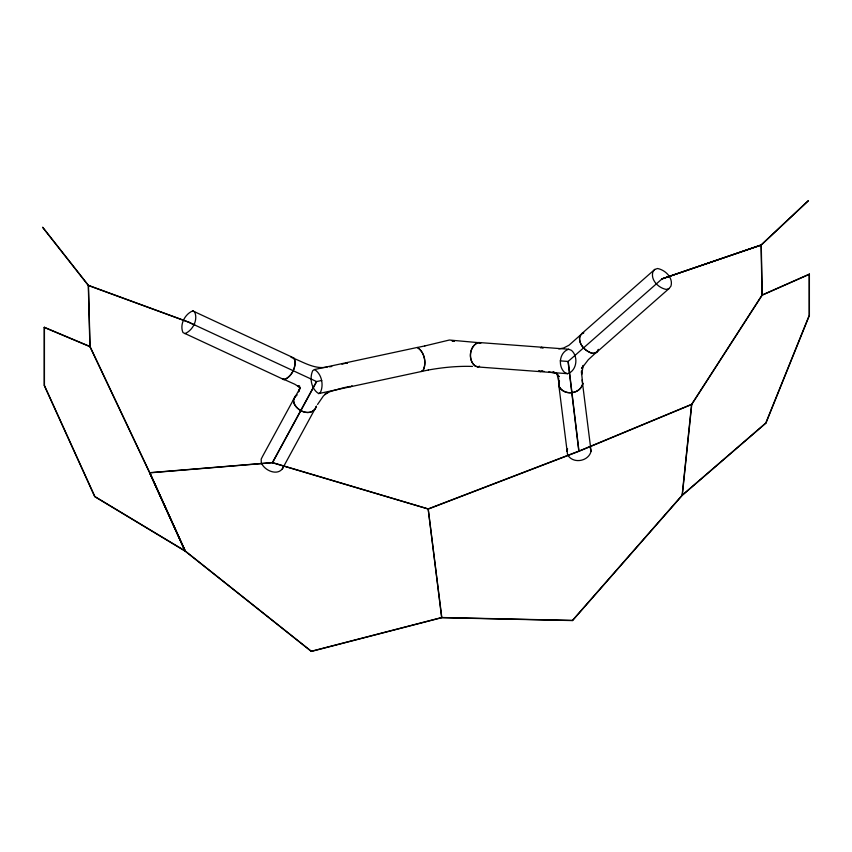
<?xml version="1.0" encoding="UTF-8"?>
<svg xmlns="http://www.w3.org/2000/svg" width="852" height="852" viewBox="0 0 852 852"><rect width="100%" height="100%" fill="white"/><g stroke="black" fill="none" stroke-linecap="round" stroke-linejoin="round"><path stroke-width="1.28" d="M44.251 327.381L44.251 385.487L94.732 496.652L185.097 551.106L311.3 651.407M44.432 385.487L44.432 327.381M572.427 620.437L682.132 495.225L691.59 404.38M682.292 495.289L691.771 404.391L762.178 295.175L809.336 274.323M582.108 379.896L591.075 451.219C588.647 461.539 572.842 464.244 567.56 454.723L558.592 383.411L559.498 381.068M582.96 383.411C580.532 393.73 564.716 396.436 559.444 386.914L558.592 383.411M566.708 451.219L567.613 448.876M765.799 423.007L809.23 315.357L809.208 274.238M299.489 385.807L299.797 388.107L298.583 391.877L299.893 388.491L293.386 399.929C294.206 409.652 307.828 417.065 315.197 409.152L316.475 406.063M583.13 332.994L580.744 334.772L579.477 337.658C579.136 344.922 585.452 351.045 591.916 353.335L595.111 353.047L597.497 351.269L598.338 349.341M297.167 394.849L295.261 396.329L293.684 399.439L293.77 402.996C296.933 411.569 312.269 417.48 316.177 406.542M295.261 396.329L262.767 455.98L261.202 459.09L261.287 462.647C264.45 471.22 279.786 477.141 283.695 466.204M272.384 462.615L316.497 381.526M316.656 381.611L272.534 462.7L149.707 472.86M282.118 469.314L314.601 409.652M317.551 404.476L323.43 395.924L327.53 392.452L324.942 394.188L330.501 391.451L342.738 387.958M581.916 333.505L580.084 335.88C577.581 344.197 585.814 352.057 593.482 353.495L596.315 352.536L669.118 288.498L670.95 286.112C673.453 277.795 665.231 269.935 657.552 268.508L654.719 269.456L581.916 333.505L583.812 332.866M654.719 269.456L652.888 271.841C650.385 280.159 658.617 288.019 666.285 289.446L669.118 288.498M596.315 352.536L598.147 350.161M572.565 620.554L682.271 495.342L765.937 423.114L809.389 315.432L809.389 274.238M580.744 334.772L568.987 345.241L563.513 348.042L558.774 348.894M808.473 200.721L761.241 245.056L661.887 278.892L761.145 244.907L808.335 200.603M597.497 351.269L588.295 359.725L581.522 368.628L583.258 365.412L581.607 374.497L581.437 370.929M560.233 360.875L568.124 361.461L661.919 278.977L761.198 245.078M682.143 495.214L765.82 422.986M294.664 396.83L296.549 395.328M314.463 369.544L312.759 370.641C309.223 378.096 311.406 389.257 318.691 393.581L421.495 371.483L423.178 370.396C426.714 362.941 424.53 351.78 417.246 347.456L314.463 369.544C321.758 373.868 323.941 385.029 320.395 392.484L318.691 393.581M350.31 386.787L352.025 385.69M480.698 343.164L477.791 342.589C469.218 346.657 467.62 360.801 475.672 366.275L478.579 366.861M762.071 295.037L809.262 274.163M428.141 508.921L578.859 451.123L691.654 404.306L762.029 295.069L761.081 244.993M691.717 404.466L578.934 451.294L428.205 509.091M192.754 310.905C184.948 314.015 179.389 324.601 183.01 332.599L284.11 379.672C291.927 376.563 297.486 365.966 293.865 357.978L192.754 310.905L194.639 311.938C198.26 319.926 192.701 330.523 184.884 333.633M478.717 342.504C469.367 345.422 467.737 359.65 474.83 365.827L477.674 366.946L567.592 373.687C576.942 370.769 578.572 356.541 571.479 350.353L568.667 349.245L478.717 342.504L480.603 343.239M477.652 366.946L479.591 366.2M568.667 349.245C559.317 352.164 557.677 366.392 564.78 372.58L567.592 373.687M542.319 370.908L540.381 371.642L538.507 370.908M572.491 620.405L441.73 617.508L311.331 651.258L185.203 550.956L94.86 496.546L44.421 385.455M311.374 651.429L441.751 617.689L572.491 620.576M341.971 364.187L344.251 363.612M424.85 345.923L449.345 340.033L477.823 342.589M321.747 380.45L316.582 381.568L188.814 322.258L88.342 285.495M428.354 370.013L421.303 371.483L423.05 370.524C426.852 363.101 424.488 352.025 417.405 347.467L424.882 345.923M343.888 387.681L349.831 386.446M428.332 370.013C442.87 367.404 457.737 365.923 472.519 366.435M327.2 367.095C314.1 369.64 302.63 361.525 291.022 357.286M329.479 366.797L331.748 366.498M149.696 472.69L272.448 462.572L428.205 508.921L441.815 617.593M540.498 347.818L542.554 347.765M345.39 363.325L347.435 363.346M539.284 371.078L544.119 371.397M548.784 371.866L556.303 373.282L552.948 371.76L556.782 373.719L559.178 376.754L556.984 373.794L558.837 381.962M452.114 340.843L454.393 341.194M452.071 340.715L454.308 341.279M272.438 462.742L428.162 509.006L441.645 617.604M88.406 285.324L188.856 322.184M541.457 347.201L543.331 347.946M44.379 327.296L90.014 346.498M44.304 327.456L89.95 346.668M188.825 322.269L194.852 325.059M282.225 378.639L284.11 379.672M300.074 387.99L298.019 385.658L299.67 387.298L294.856 384.273L282.832 378.884L285.079 379.321C291.98 376.147 296.113 366.956 294.813 359.587L293.269 357.733M42.76 227.292L88.448 285.356M42.621 227.388L88.299 285.463L89.897 346.583M149.803 472.743L185.225 550.988L149.782 472.732L90.056 346.54L88.459 285.409M89.907 346.626L149.643 472.839L185.076 551.074L149.643 472.828M590.223 447.715L591.075 451.219M568.22 361.461L578.987 451.198M568.039 361.472L578.806 451.209M581.522 372.09L582.662 383.826C580.127 394.487 564.13 395.807 559.04 386.584L558.635 378.235M761.262 244.993L762.199 295.122"/></g></svg>
